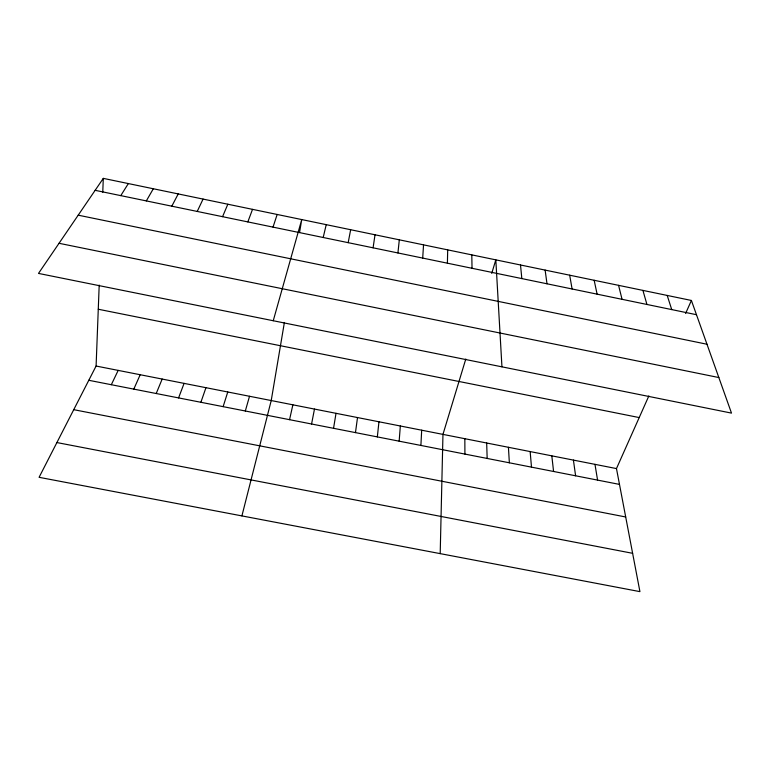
<?xml version="1.0" encoding="UTF-8"?>
<svg xmlns="http://www.w3.org/2000/svg" width="770" height="770" viewBox="0 0 770 770"><rect width="100%" height="100%" fill="white"/><g stroke="black" fill="none" stroke-linecap="round" stroke-linejoin="round"><path stroke-width="1.16" d="M447.399 263.186L447.697 249.875M440.199 553.63L442.962 434.386L465.792 359.032M648.85 395.934L616.472 468.584L639.928 591.63L39.087 477.313L96.096 366.039L99.195 285.121M102.766 192.231L103.295 178.37L691.402 300.464L731.5 413.115L38.5 273.417L103.295 178.37M420.901 445.445L421.681 430.199M422.701 258.075L423.539 244.86M399.149 441.181L400.342 425.993M397.926 252.955L399.312 239.826M377.339 436.898L378.956 421.777M355.471 432.615L357.511 417.552M373.084 247.815L375.019 234.783M333.545 428.312L336.018 413.317M284.39 322.457L271.223 400.544L241.905 515.9M299.559 232.444L301.734 219.566L273.244 320.744M348.175 242.666L350.658 229.73M311.571 424L314.478 409.072M289.549 419.679L292.879 404.808M323.198 237.497L326.23 224.657M245.322 411.007L249.519 396.271M491.722 273.398L495.822 259.865L501.944 366.838M223.127 406.647L227.766 391.978M273.023 227.121L277.161 214.474M200.883 402.286L205.956 387.685M247.825 221.904L252.531 209.353M178.573 397.907L184.088 383.373M156.214 393.518L162.172 379.052M222.559 216.678L227.833 204.233M133.797 389.119L140.198 374.73M685.598 313.486L691.402 300.464M197.216 211.442L203.068 199.084M111.323 384.711L118.176 370.389M171.806 206.187L178.226 193.934M146.329 200.912L153.317 188.756M120.775 195.628L128.34 183.578M56.893 442.558L632.622 553.312M73.737 409.678L625.702 516.978M88.791 380.293L619.494 484.407M96.096 366.039L616.472 468.584M98.271 309.242L639.206 417.571M59.04 243.291L718.843 377.55M78.213 215.177L706.985 344.238M95.143 190.325L696.475 314.709M667.195 295.439L671.738 309.588M642.921 290.406L646.935 304.458M618.57 285.343L622.054 299.318M594.161 280.28L597.106 294.159M569.684 275.198L572.091 288.981M594.969 464.339L597.578 480.105M573.419 460.094L575.604 475.802M545.131 270.097L546.998 283.793M551.811 455.84L553.582 471.481M520.51 264.986L521.829 278.586M530.145 451.567L531.493 467.149M508.431 447.293L509.355 462.799M486.669 443L487.169 458.448M471.798 254.88L472.029 268.287M464.839 438.698L464.916 454.079"/></g></svg>
